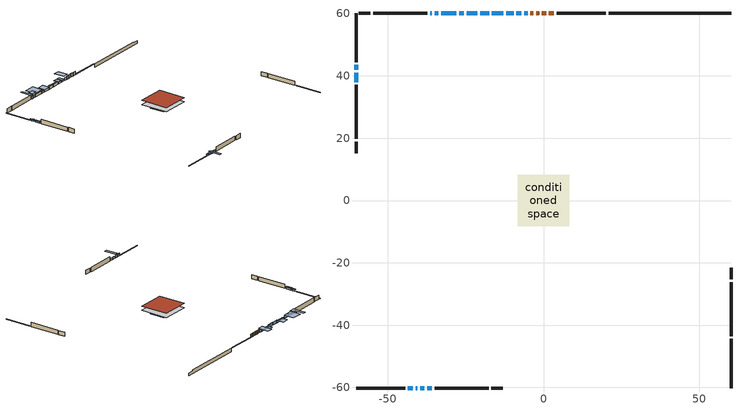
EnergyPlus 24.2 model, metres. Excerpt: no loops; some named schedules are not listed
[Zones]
conditioned space
 floor outside (Floor1 construction): -5.53,-5.53 -5.53,5.53 5.53,5.53 5.53,-5.53 z1.08
 floor outside (Floor2 construction): -3.16,-3.16 -3.16,3.16 3.16,3.16 3.16,-3.16 z1.08
 floor adiabatic (AdiabaticFloorConstruction): -8.24,-8.24 -8.24,8.24 8.24,8.24 8.24,-8.24 z1.08
 floor foundation (Slab1 construction): -5.45,-4.38 -5.45,4.38 5.45,4.38 5.45,-4.38 z-1
 wall outside (RimJoist1 construction): 19.94,60.19 4.19,60.19 / -60.19,-60.19 -44.44,-60.19 / -60.19,60.19 -60.19,44.44 / 60.19,-60.19 60.19,-44.44 z1.08:1.38
 wall outside (AdiabaticWallConstruction 1): 3.26,60.19 1.74,60.19 / 0.81,60.19 -0.52,60.19 / -1.44,60.19 -2.36,60.19 / -3.29,60.19 -4.2,60.19 z1.08:3.11
 wall outside (AdiabaticWallConstruction): -5.13,60.19 -6.25,60.19 / -33.79,60.19 -34.91,60.19 / -41.06,-60.19 -40.5,-60.19 / -35.84,60.19 -36.4,60.19 z1.08:2.73; -43.51,-60.19 -41.98,-60.19 / -9.63,60.19 -11.97,60.19 / -21.25,60.19 -24.61,60.19 / -25.54,60.19 -27.06,60.19 z1.08:2.1; -7.17,60.19 -8.7,60.19 / -60.19,43.51 -60.19,41.98 / -60.19,41.06 -60.19,38.01 z1.08:2; -12.89,60.19 -16.55,60.19 / -17.48,60.19 -20.32,60.19 / -27.99,60.19 -32.87,60.19 z1.08:2.6; -39.57,-60.19 -38.22,-60.19 / -37.29,-60.19 -35.92,-60.19 z1.08:2.3
 wall outside (Wall1 construction): -37.33,60.19 -54.66,60.19 / -34.99,-60.19 -17.65,-60.19 / -60.19,37.08 -60.19,19.74 / 60.19,-43.51 60.19,-26.17 z1.08:3.52
 wall outside (Wall2 construction): -55.59,60.19 -59.26,60.19 / -16.72,-60.19 -13.05,-60.19 / -60.19,18.82 -60.19,15.15 / 60.19,-25.25 60.19,-21.58 z1.08:3.52
 wall foundation (FoundationWall1 construction): 20.87,60.19,-1 20.87,60.19,1.08 56.26,60.19,1.08 56.26,60.19,0.61 60.19,60.19,0.61 60.19,60.19,-1
 window (WindowConstruction 12): -5.13,60.19 -6.25,60.19 z1.08:2.73
 window (WindowConstruction 2): -43.51,-60.19 -41.99,-60.19 z1.08:2.09
 window (WindowConstruction 3): -7.17,60.19 -8.7,60.19 z1.08:1.99
 window (WindowConstruction 4): -9.63,60.19 -11.96,60.19 z1.08:2.09
 window (WindowConstruction 5): -12.89,60.19 -16.55,60.19 z1.08:2.6
 window (WindowConstruction 6): -17.48,60.19 -20.32,60.19 z1.08:2.6
 window (WindowConstruction 7): -21.25,60.19 -24.61,60.19 z1.08:2.09
 window (WindowConstruction 8): -25.54,60.19 -27.06,60.19 z1.08:2.09
 window (WindowConstruction 9): -27.99,60.19 -32.87,60.19 z1.08:2.6
 window (WindowConstruction 10): -60.19,43.51 -60.19,41.99 z1.08:1.99
 window (WindowConstruction 11): -60.19,41.06 -60.19,38.01 z1.08:1.99
 window (WindowConstruction 13): -33.79,60.19 -34.91,60.19 z1.08:2.73
 window (WindowConstruction 14): -41.06,-60.19 -40.5,-60.19 z1.08:2.73
 window (WindowConstruction 15): -35.84,60.19 -36.4,60.19 z1.08:2.73
 window (WindowConstruction): -39.57,-60.19 -38.22,-60.19 z1.08:2.3
 window (WindowConstruction 1): -37.29,-60.19 -35.92,-60.19 z1.08:2.3
 door (Door): 3.26,60.19 1.74,60.19 z1.08:3.11
 door (Door 1): 0.81,60.19 -0.52,60.19 z1.08:3.11
 door (Door 2): -1.45,60.19 -2.36,60.19 z1.08:3.11
 door (Door 3): -3.29,60.19 -4.2,60.19 z1.08:3.11
 ceiling adiabatic (AdiabaticFloorConstruction): 8.24,-8.24 8.24,8.24 -8.24,8.24 -8.24,-8.24 z1.08
 roof outside (Roof1 construction): -8.24,8.24 -8.24,-8.24 8.24,-8.24 8.24,8.24 z3.52
shading: -7.31,60.19 -4.06,60.19 -4.06,66.29 -7.31,66.29 z3.8; -41.69,-60.19 -43.81,-60.19 -43.81,-60.8 -41.69,-60.8 z2.39; -8.85,60.19 -7.02,60.19 -7.02,63.24 -8.85,63.24 z2.14; -12.11,60.19 -9.48,60.19 -9.48,63.24 -12.11,63.24 z2.24; -16.7,60.19 -12.74,60.19 -12.74,60.8 -16.7,60.8 z2.75; -20.47,60.19 -17.33,60.19 -17.33,60.8 -20.47,60.8 z2.75; -24.91,60.19 -20.95,60.19 -20.95,64.15 -24.91,64.15 z2.39; -27.36,60.19 -25.24,60.19 -25.24,60.8 -27.36,60.8 z2.39; -33.48,60.19 -27.38,60.19 -27.38,66.29 -33.48,66.29 z3.21; -60.19,41.69 -60.19,43.81 -60.8,43.81 -60.8,41.69 z2.29; -60.19,37.71 -60.19,41.36 -60.8,41.36 -60.8,37.71 z2.29; -35.98,60.19 -32.73,60.19 -32.73,62.63 -35.98,62.63 z3.8; -40.04,-60.19 -41.52,-60.19 -41.52,-67.2 -40.04,-67.2 z3.19; -36.86,60.19 -35.38,60.19 -35.38,67.2 -36.86,67.2 z3.19
[Building]
Building 1: Terrain=Suburbs
[Site:Location]
Kamloops AP_BC: Latitude {deg}=50.7; Longitude {deg}=-120.45; Time Zone {hr}=-8; Elevation {m}=345; Keep Site Location Information=Yes
[Site:GroundTemperature:Shallow]
5.27319, 3.4012, 3.25128, 4.13963, 7.70588, 11.2555, 14.3329, 16.2823, 16.4479, 14.8624, 11.8635, 8.42276
[Site:WaterMainsTemperature]
Calculation Method=Schedule; Temperature Schedule=mains temperature schedule
[Material] Roughness=Rough; Thermal Absorptance=0.9
Name | Thickness {m} | Conductivity {W/m-K} | Density {kg/m3} | Specific Heat {J/kg-K} | Solar Absorptance | Visible Absorptance
asphalt or fiberglass shingles | 0.00635 | 0.162714 | 1121.4 | 1465.45 | 0.4 | 0.4
concrete 4.0 in. | 0.1016 | 1.803125 | 2242.8 | 837.4 | 0.7 | 0.7
concrete 8.0 in. | 0.2032 | 1.803125 | 2242.8 | 837.4 | 0.7 | 0.7
door material | 0.04445 | 0.188738 | 512.64 | 1214.23 | 0.7 | 0.7
door material 1 | 0.04445 | 0.053851 | 512.64 | 1214.23 | 0.7 | 0.7
door material 2 | 0.04445 | 0.20624 | 512.64 | 1214.23 | 0.7 | 0.7
floor covering | 0.0127 | 0.0433444 | 54.468 | 1339.84 | 0.6 | 0.6
floor rigid ins; wall rigid ins | 0.051816 | 0.029427 | 32.04 | 1214.23 | 0.7 | 0.7
floor rigid ins 1; wall rigid ins 1 | 0.512978 | 0.029427 | 32.04 | 1214.23 | 0.7 | 0.7
floor stud and cavity | 0.1397 | 0.0901361 | 92.3553 | 1139.71 | 0.7 | 0.7
floor stud and cavity 1 | 0.1397 | 0.0905476 | 92.3553 | 1139.71 | 0.7 | 0.7
floor stud and cavity 2 | 0.1397 | 1.75129 | 37.0049 | 1207.88 | 0.7 | 0.7
furniture material conditioned space 1 | 0.1524 | 0.115458 | 640.8 | 1214.23 | 0.6 | 0.6
gypsum board | 0.0127 | 0.160291 | 801 | 837.4 | 0.6 | 0.6
osb sheathing 0.5 in. | 0.0127 | 0.115458 | 512.64 | 1214.23 | 0.7 | 0.7
osb sheathing 0.75 in. | 0.01905 | 0.115458 | 512.64 | 1214.23 | 0.7 | 0.7
osb sheathing 2.0 in. | 0.0508 | 0.115458 | 512.64 | 1214.23 | 0.7 | 0.7
rim joist rigid ins; roof rigid ins | 0.103632 | 0.029427 | 32.04 | 1214.23 | 0.7 | 0.7
rim joist stud and cavity | 0.0508 | 0.0504741 | 125.044 | 1163.47 | 0.6 | 0.6
roof stud and cavity | 0.2032 | 0.0708003 | 78.34581 | 1123.46 | 0.7 | 0.7
wall stud and cavity | 0.1397 | 0.213279 | 139.0536 | 1170.24 | 0.7 | 0.7
wall stud and cavity 1 | 0.1397 | 0.319716 | 139.0536 | 1170.24 | 0.7 | 0.7
wall stud and cavity 2 | 0.0889 | 0.380278 | 52.3479 | 1209.89 | 0.7 | 0.7
wall stud and cavity 3 | 0.0889 | 0.391764 | 83.0341 | 1211.67 | 0.7 | 0.7
wood siding | 0.0254 | 0.102417 | 544.68 | 1172.36 | 0.4 | 0.4
wood siding 1; wood siding 2; wood siding 3 | 0.0254 | 0.102417 | 544.68 | 1172.36 | 0.7 | 0.7
[WindowMaterial:SimpleGlazingSystem]
Name | U-Factor {W/m2-K} | Solar Heat Gain Coefficient
WindowMaterial | 1.72725 | 0.56
WindowMaterial 1 | 5.37025 | 0.69
WindowMaterial 10 | 5.46678 | 0.7
WindowMaterial 11 | 1.802765 | 0.53
WindowMaterial 2 | 1.73122 | 0.56
WindowMaterial 3 | 2.927009 | 0.66
WindowMaterial 4 | 1.71078 | 0.57
WindowMaterial 5 | 1.68977 | 0.58
WindowMaterial 6 | 1.6716 | 0.59
WindowMaterial 7 | 2.91792 | 0.67
WindowMaterial 8 | 1.71532 | 0.57
WindowMaterial 9 | 1.74144 | 0.56
[Construction]
AdiabaticFloorConstruction: floor stud and cavity 2, floor rigid ins 1, osb sheathing 0.75 in., floor covering
AdiabaticWallConstruction: wood siding 2, wall rigid ins 1, wall stud and cavity 2, gypsum board
AdiabaticWallConstruction 1: wood siding 3, wall rigid ins 1, wall stud and cavity 2, gypsum board
Door: door material
Door 1; Door 3: door material 1
Door 2: door material 2
Floor1 construction: floor stud and cavity, floor rigid ins, osb sheathing 0.75 in., floor covering
Floor2 construction: floor stud and cavity 1, floor rigid ins, osb sheathing 0.75 in., floor covering
FoundationWall1 construction: concrete 8.0 in.
furniture construction conditioned space 1: furniture material conditioned space 1
PartitionWallConstruction: gypsum board, wall stud and cavity 3, gypsum board
RimJoist1 construction: wood siding 1, rim joist rigid ins, osb sheathing 2.0 in., rim joist stud and cavity
Roof1 construction: asphalt or fiberglass shingles, roof rigid ins, osb sheathing 0.75 in., roof stud and cavity, gypsum board
Slab1 construction: concrete 4.0 in.
Wall1 construction: wood siding, wall rigid ins, osb sheathing 0.5 in., wall stud and cavity, gypsum board
Wall2 construction: wood siding, wall rigid ins, osb sheathing 0.5 in., wall stud and cavity 1, gypsum board
WindowConstruction: WindowMaterial
WindowConstruction 1: WindowMaterial 1
WindowConstruction 10; WindowConstruction 3: WindowMaterial 3
WindowConstruction 11: WindowMaterial 9
WindowConstruction 12; WindowConstruction 14: WindowMaterial 10
WindowConstruction 13; WindowConstruction 15: WindowMaterial 11
WindowConstruction 2; WindowConstruction 8: WindowMaterial 2
WindowConstruction 4: WindowMaterial 4
WindowConstruction 5: WindowMaterial 5
WindowConstruction 6: WindowMaterial 6
WindowConstruction 7: WindowMaterial 7
WindowConstruction 9: WindowMaterial 8
[Zone]
conditioned space: Multiplier=1; Volume {m3}=914.9; Part of Total Floor Area=Yes
[Space]
conditioned space 1: Zone=conditioned space; Volume {m3}=914.9
[SurfaceProperty:ExposedFoundationPerimeter]
Slab1: Exposed Perimeter Calculation Method=TotalExposedPerimeter; Total Exposed Perimeter {m}=39.319
[InternalMass] Zone or ZoneList=conditioned space; Space or SpaceList=conditioned space 1
Name | Construction | Surface Area {m2}
furniture mass conditioned space 1 | furniture construction conditioned space 1 | 211.66
partition wall mass | PartitionWallConstruction | 529.15
[Lights]
interior lighting: Zone or ZoneList or Space or SpaceList=conditioned space 1; Schedule=interior lighting schedule; Design Level Calculation Method=LightingLevel; Lighting Level {W}=343.2; Return Air Fraction=0; Fraction Radiant=0.6; Fraction Visible=0.2; Fraction Replaceable=1
[People]
occupants: Zone or ZoneList or Space or SpaceList=conditioned space 1; Number of People Schedule=occupants schedule; Number of People Calculation Method=People; Number of People=3; Fraction Radiant=0.314171; Sensible Heat Fraction=0.56303; Activity Level Schedule=occupants activity schedule; Carbon Dioxide Generation Rate {m3/s-W}=0; Enable ASHRAE 55 Comfort Warnings=No; Mean Radiant Temperature Calculation Type=EnclosureAveraged
[ElectricEquipment] Zone or ZoneList or Space or SpaceList=conditioned space 1; Design Level Calculation Method=EquipmentLevel
Name | Schedule | Design Level {W} | Fraction Latent | Fraction Radiant | Fraction Lost
clothes dryer | clothes dryer schedule | 140.772 | 0.015 | 0.081 | 0.85
clothes washer | clothes washer schedule | 32.1985 | 0.03 | 0.162 | 0.7
cooking range | cooking range schedule | 215.147 | 0.08 | 0.432 | 0.2
dishwasher | dishwasher schedule | 66.8632 | 0.3 | 0.18 | 0.4
fridge | fridge schedule | 72.9452 | 0 | 0.6 | 0
mech vent bath fan 0 | mech vent bath fan 0 schedule | 25.1 | 0 | 0 | 1
mech vent bath fan 1 | mech vent bath fan 1 schedule | 25.1 | 0 | 0 | 1
mech vent house fan | mech vent house fan schedule | 0 | 0 | 0 | 1
mech vent house fan cfis | mech vent house fan cfis schedule | 0 | 0 | 0 | 0
misc plug loads | misc plug loads schedule | 494.7 | 0.045 | 0.513 | 0.1
whole house fan | Always On Discrete | 0 | 0 | 0 | 1
[OtherEquipment] Zone or ZoneList or Space or SpaceList=conditioned space 1; Design Level Calculation Method=EquipmentLevel
Name | Fuel Type | Schedule | Design Level {W} | Fraction Latent | Fraction Radiant | Fraction Lost
clothes dryer 1 | Electricity | clothes dryer schedule | 0 | 0.015 | 0.081 | 0.85
cooking range 1 | Electricity | cooking range schedule | 0 | 0.08 | 0.432 | 0.2
general water use latent | None | general water use schedule | 62.594 | 1 | 0 | 0
general water use sensible | None | general water use schedule | -61.6891 | 0 | 0.6 | 0
mech vent house fan latent load | None | Always On Discrete | 0 | 1 | 0 | 0
mech vent house fan sensible load | None | Always On Discrete | 0 | 0 | 0 | 0
water heater energy adjustment1 | NaturalGas | Always On Discrete | 0.01 | 0 | 0 | 1
[ZoneInfiltration:DesignFlowRate] Zone or ZoneList or Space or SpaceList=conditioned space 1; Schedule=Always On Discrete; Design Flow Rate Calculation Method=Flow/Zone; Design Flow Rate {m3/s}=0
infil flow; natural vent flow; whole house fan flow
[Foundation:Kiva]
Foundation Kiva 1: Initial Indoor Air Temperature {C}=18; Wall Height Above Grade {m}=1.08; Wall Depth Below Slab {m}=0.2032
[Foundation:Kiva:Settings]
Soil Conductivity {W/m-K}=0.849921; Soil Density {kg/m3}=1842.3; Soil Specific Heat {J/kg-K}=418.7; Ground Solar Absorptivity=0.9; Ground Thermal Absorptivity=0.9; Ground Surface Roughness {m}=0.03; Far-Field Width {m}=40; Deep-Ground Boundary Condition=ZeroFlux; Deep-Ground Depth {m}=40; Minimum Cell Dimension {m}=0.2; Maximum Cell Growth Coefficient=3; Simulation Timestep=Timestep
[Exterior:Lights]
exterior lighting: Schedule=exterior lighting schedule; Design Level {W}=75.6
[Schedule:Week:Daily]
interior lighting schedule Week Rule - Jan1-Jan27: interior lighting schedule day, interior lighting schedule day, interior lighting schedule day, interior lighting schedule day, interior lighting schedule day, interior lighting schedule day, interior lighting schedule day, interior lighting schedule default day, interior lighting schedule default day, interior lighting schedule default day, interior lighting schedule default day, interior lighting schedule default day
interior lighting schedule Week Rule - Jan28-Feb3: interior lighting schedule day, interior lighting schedule day, interior lighting schedule day, interior lighting schedule day, interior lighting schedule day 1, interior lighting schedule day 1, interior lighting schedule day 1, interior lighting schedule default day, interior lighting schedule default day, interior lighting schedule default day, interior lighting schedule default day, interior lighting schedule default day
interior lighting schedule Week Rule - Feb4-Feb24: interior lighting schedule day 1, interior lighting schedule day 1, interior lighting schedule day 1, interior lighting schedule day 1, interior lighting schedule day 1, interior lighting schedule day 1, interior lighting schedule day 1, interior lighting schedule default day, interior lighting schedule default day, interior lighting schedule default day, interior lighting schedule default day, interior lighting schedule default day
interior lighting schedule Week Rule - Feb25-Mar3: interior lighting schedule day 1, interior lighting schedule day 1, interior lighting schedule day 1, interior lighting schedule day 1, interior lighting schedule day 2, interior lighting schedule day 2, interior lighting schedule day 2, interior lighting schedule default day, interior lighting schedule default day, interior lighting schedule default day, interior lighting schedule default day, interior lighting schedule default day
interior lighting schedule Week Rule - Mar4-Mar31: interior lighting schedule day 2, interior lighting schedule day 2, interior lighting schedule day 2, interior lighting schedule day 2, interior lighting schedule day 2, interior lighting schedule day 2, interior lighting schedule day 2, interior lighting schedule default day, interior lighting schedule default day, interior lighting schedule default day, interior lighting schedule default day, interior lighting schedule default day
interior lighting schedule Week Rule - Apr1-Apr28: interior lighting schedule day 3, interior lighting schedule day 3, interior lighting schedule day 3, interior lighting schedule day 3, interior lighting schedule day 3, interior lighting schedule day 3, interior lighting schedule day 3, interior lighting schedule default day, interior lighting schedule default day, interior lighting schedule default day, interior lighting schedule default day, interior lighting schedule default day
interior lighting schedule Week Rule - Apr29-May5: interior lighting schedule day 3, interior lighting schedule day 3, interior lighting schedule day 4, interior lighting schedule day 4, interior lighting schedule day 4, interior lighting schedule day 4, interior lighting schedule day 4, interior lighting schedule default day, interior lighting schedule default day, interior lighting schedule default day, interior lighting schedule default day, interior lighting schedule default day
interior lighting schedule Week Rule - May6-May26: interior lighting schedule day 4, interior lighting schedule day 4, interior lighting schedule day 4, interior lighting schedule day 4, interior lighting schedule day 4, interior lighting schedule day 4, interior lighting schedule day 4, interior lighting schedule default day, interior lighting schedule default day, interior lighting schedule default day, interior lighting schedule default day, interior lighting schedule default day
interior lighting schedule Week Rule - May27-Jun2: interior lighting schedule day 4, interior lighting schedule day 4, interior lighting schedule day 4, interior lighting schedule day 4, interior lighting schedule day 4, interior lighting schedule day 5, interior lighting schedule day 5, interior lighting schedule default day, interior lighting schedule default day, interior lighting schedule default day, interior lighting schedule default day, interior lighting schedule default day
interior lighting schedule Week Rule - Jun3-Jun30: interior lighting schedule day 5, interior lighting schedule day 5, interior lighting schedule day 5, interior lighting schedule day 5, interior lighting schedule day 5, interior lighting schedule day 5, interior lighting schedule day 5, interior lighting schedule default day, interior lighting schedule default day, interior lighting schedule default day, interior lighting schedule default day, interior lighting schedule default day
interior lighting schedule Week Rule - Jul1-Jul28: interior lighting schedule day 6, interior lighting schedule day 6, interior lighting schedule day 6, interior lighting schedule day 6, interior lighting schedule day 6, interior lighting schedule day 6, interior lighting schedule day 6, interior lighting schedule default day, interior lighting schedule default day, interior lighting schedule default day, interior lighting schedule default day, interior lighting schedule default day
interior lighting schedule Week Rule - Jul29-Aug4: interior lighting schedule day 6, interior lighting schedule day 6, interior lighting schedule day 6, interior lighting schedule day 7, interior lighting schedule day 7, interior lighting schedule day 7, interior lighting schedule day 7, interior lighting schedule default day, interior lighting schedule default day, interior lighting schedule default day, interior lighting schedule default day, interior lighting schedule default day
interior lighting schedule Week Rule - Aug5-Aug25: interior lighting schedule day 7, interior lighting schedule day 7, interior lighting schedule day 7, interior lighting schedule day 7, interior lighting schedule day 7, interior lighting schedule day 7, interior lighting schedule day 7, interior lighting schedule default day, interior lighting schedule default day, interior lighting schedule default day, interior lighting schedule default day, interior lighting schedule default day
interior lighting schedule Week Rule - Aug26-Sep1: interior lighting schedule day 7, interior lighting schedule day 7, interior lighting schedule day 7, interior lighting schedule day 7, interior lighting schedule day 7, interior lighting schedule day 7, interior lighting schedule day 8, interior lighting schedule default day, interior lighting schedule default day, interior lighting schedule default day, interior lighting schedule default day, interior lighting schedule default day
interior lighting schedule Week Rule - Sep2-Sep29: interior lighting schedule day 8, interior lighting schedule day 8, interior lighting schedule day 8, interior lighting schedule day 8, interior lighting schedule day 8, interior lighting schedule day 8, interior lighting schedule day 8, interior lighting schedule default day, interior lighting schedule default day, interior lighting schedule default day, interior lighting schedule default day, interior lighting schedule default day
interior lighting schedule Week Rule - Sep30-Oct6: interior lighting schedule day 8, interior lighting schedule day 9, interior lighting schedule day 9, interior lighting schedule day 9, interior lighting schedule day 9, interior lighting schedule day 9, interior lighting schedule day 9, interior lighting schedule default day, interior lighting schedule default day, interior lighting schedule default day, interior lighting schedule default day, interior lighting schedule default day
interior lighting schedule Week Rule - Oct7-Oct27: interior lighting schedule day 9, interior lighting schedule day 9, interior lighting schedule day 9, interior lighting schedule day 9, interior lighting schedule day 9, interior lighting schedule day 9, interior lighting schedule day 9, interior lighting schedule default day, interior lighting schedule default day, interior lighting schedule default day, interior lighting schedule default day, interior lighting schedule default day
interior lighting schedule Week Rule - Oct28-Nov3: interior lighting schedule day 9, interior lighting schedule day 9, interior lighting schedule day 9, interior lighting schedule day 9, interior lighting schedule day 10, interior lighting schedule day 10, interior lighting schedule day 10, interior lighting schedule default day, interior lighting schedule default day, interior lighting schedule default day, interior lighting schedule default day, interior lighting schedule default day
interior lighting schedule Week Rule - Nov4-Nov24: interior lighting schedule day 10, interior lighting schedule day 10, interior lighting schedule day 10, interior lighting schedule day 10, interior lighting schedule day 10, interior lighting schedule day 10, interior lighting schedule day 10, interior lighting schedule default day, interior lighting schedule default day, interior lighting schedule default day, interior lighting schedule default day, interior lighting schedule default day
interior lighting schedule Week Rule - Nov25-Dec1: interior lighting schedule day 10, interior lighting schedule day 10, interior lighting schedule day 10, interior lighting schedule day 10, interior lighting schedule day 10, interior lighting schedule day 10, interior lighting schedule day 11, interior lighting schedule default day, interior lighting schedule default day, interior lighting schedule default day, interior lighting schedule default day, interior lighting schedule default day
interior lighting schedule Week Rule - Dec2-Dec31: interior lighting schedule day 11, interior lighting schedule day 11, interior lighting schedule day 11, interior lighting schedule day 11, interior lighting schedule day 11, interior lighting schedule day 11, interior lighting schedule day 11, interior lighting schedule default day, interior lighting schedule default day, interior lighting schedule default day, interior lighting schedule default day, interior lighting schedule default day
occupants schedule Week Rule - Jan1-Dec31: occupants schedule day, occupants schedule day, occupants schedule day, occupants schedule day, occupants schedule day, occupants schedule day, occupants schedule day, occupants schedule default day, occupants schedule default day, occupants schedule default day, occupants schedule default day, occupants schedule default day
clothes dryer schedule Week Rule - Jan1-Dec31: clothes dryer schedule day, clothes dryer schedule day, clothes dryer schedule day, clothes dryer schedule day, clothes dryer schedule day, clothes dryer schedule day, clothes dryer schedule day, clothes dryer schedule default day, clothes dryer schedule default day, clothes dryer schedule default day, clothes dryer schedule default day, clothes dryer schedule default day
clothes washer schedule Week Rule - Jan1-Dec31: clothes washer schedule day, clothes washer schedule day, clothes washer schedule day, clothes washer schedule day, clothes washer schedule day, clothes washer schedule day, clothes washer schedule day, clothes washer schedule default day, clothes washer schedule default day, clothes washer schedule default day, clothes washer schedule default day, clothes washer schedule default day
cooking range schedule Week Rule - Jan1-Dec31: cooking range schedule day, cooking range schedule day, cooking range schedule day, cooking range schedule day, cooking range schedule day, cooking range schedule day, cooking range schedule day, cooking range schedule default day, cooking range schedule default day, cooking range schedule default day, cooking range schedule default day, cooking range schedule default day
dishwasher schedule Week Rule - Jan1-Dec31: dishwasher schedule day, dishwasher schedule day, dishwasher schedule day, dishwasher schedule day, dishwasher schedule day, dishwasher schedule day, dishwasher schedule day, dishwasher schedule default day, dishwasher schedule default day, dishwasher schedule default day, dishwasher schedule default day, dishwasher schedule default day
mech vent bath fan 0 schedule Week Rule - Jan1-Dec31: mech vent bath fan 0 schedule day, mech vent bath fan 0 schedule day, mech vent bath fan 0 schedule day, mech vent bath fan 0 schedule day, mech vent bath fan 0 schedule day, mech vent bath fan 0 schedule day, mech vent bath fan 0 schedule day, mech vent bath fan 0 schedule default day, mech vent bath fan 0 schedule default day, mech vent bath fan 0 schedule default day, mech vent bath fan 0 schedule default day, mech vent bath fan 0 schedule default day
mech vent bath fan 1 schedule Week Rule - Jan1-Dec31: mech vent bath fan 1 schedule day, mech vent bath fan 1 schedule day, mech vent bath fan 1 schedule day, mech vent bath fan 1 schedule day, mech vent bath fan 1 schedule day, mech vent bath fan 1 schedule day, mech vent bath fan 1 schedule day, mech vent bath fan 1 schedule default day, mech vent bath fan 1 schedule default day, mech vent bath fan 1 schedule default day, mech vent bath fan 1 schedule default day, mech vent bath fan 1 schedule default day
misc plug loads schedule Week Rule - Jan1-Dec31: misc plug loads schedule day, misc plug loads schedule day, misc plug loads schedule day, misc plug loads schedule day, misc plug loads schedule day, misc plug loads schedule day, misc plug loads schedule day, misc plug loads schedule default day, misc plug loads schedule default day, misc plug loads schedule default day, misc plug loads schedule default day, misc plug loads schedule default day
general water use schedule Week Rule - Jan1-Dec31: general water use schedule day, general water use schedule day, general water use schedule day, general water use schedule day, general water use schedule day, general water use schedule day, general water use schedule day, general water use schedule default day, general water use schedule default day, general water use schedule default day, general water use schedule default day, general water use schedule default day
exterior lighting schedule Week Rule - Jan1-Jan27: exterior lighting schedule day, exterior lighting schedule day, exterior lighting schedule day, exterior lighting schedule day, exterior lighting schedule day, exterior lighting schedule day, exterior lighting schedule day, exterior lighting schedule default day, exterior lighting schedule default day, exterior lighting schedule default day, exterior lighting schedule default day, exterior lighting schedule default day
exterior lighting schedule Week Rule - Jan28-Feb3: exterior lighting schedule day, exterior lighting schedule day, exterior lighting schedule day, exterior lighting schedule day, exterior lighting schedule day 1, exterior lighting schedule day 1, exterior lighting schedule day 1, exterior lighting schedule default day, exterior lighting schedule default day, exterior lighting schedule default day, exterior lighting schedule default day, exterior lighting schedule default day
exterior lighting schedule Week Rule - Feb4-Feb24: exterior lighting schedule day 1, exterior lighting schedule day 1, exterior lighting schedule day 1, exterior lighting schedule day 1, exterior lighting schedule day 1, exterior lighting schedule day 1, exterior lighting schedule day 1, exterior lighting schedule default day, exterior lighting schedule default day, exterior lighting schedule default day, exterior lighting schedule default day, exterior lighting schedule default day
exterior lighting schedule Week Rule - Feb25-Mar3: exterior lighting schedule day 1, exterior lighting schedule day 1, exterior lighting schedule day 1, exterior lighting schedule day 1, exterior lighting schedule day 2, exterior lighting schedule day 2, exterior lighting schedule day 2, exterior lighting schedule default day, exterior lighting schedule default day, exterior lighting schedule default day, exterior lighting schedule default day, exterior lighting schedule default day
exterior lighting schedule Week Rule - Mar4-Mar31: exterior lighting schedule day 2, exterior lighting schedule day 2, exterior lighting schedule day 2, exterior lighting schedule day 2, exterior lighting schedule day 2, exterior lighting schedule day 2, exterior lighting schedule day 2, exterior lighting schedule default day, exterior lighting schedule default day, exterior lighting schedule default day, exterior lighting schedule default day, exterior lighting schedule default day
exterior lighting schedule Week Rule - Apr1-Apr28: exterior lighting schedule day 3, exterior lighting schedule day 3, exterior lighting schedule day 3, exterior lighting schedule day 3, exterior lighting schedule day 3, exterior lighting schedule day 3, exterior lighting schedule day 3, exterior lighting schedule default day, exterior lighting schedule default day, exterior lighting schedule default day, exterior lighting schedule default day, exterior lighting schedule default day
exterior lighting schedule Week Rule - Apr29-May5: exterior lighting schedule day 3, exterior lighting schedule day 3, exterior lighting schedule day 4, exterior lighting schedule day 4, exterior lighting schedule day 4, exterior lighting schedule day 4, exterior lighting schedule day 4, exterior lighting schedule default day, exterior lighting schedule default day, exterior lighting schedule default day, exterior lighting schedule default day, exterior lighting schedule default day
exterior lighting schedule Week Rule - May6-May26: exterior lighting schedule day 4, exterior lighting schedule day 4, exterior lighting schedule day 4, exterior lighting schedule day 4, exterior lighting schedule day 4, exterior lighting schedule day 4, exterior lighting schedule day 4, exterior lighting schedule default day, exterior lighting schedule default day, exterior lighting schedule default day, exterior lighting schedule default day, exterior lighting schedule default day
exterior lighting schedule Week Rule - May27-Jun2: exterior lighting schedule day 4, exterior lighting schedule day 4, exterior lighting schedule day 4, exterior lighting schedule day 4, exterior lighting schedule day 4, exterior lighting schedule day 5, exterior lighting schedule day 5, exterior lighting schedule default day, exterior lighting schedule default day, exterior lighting schedule default day, exterior lighting schedule default day, exterior lighting schedule default day
exterior lighting schedule Week Rule - Jun3-Jun30: exterior lighting schedule day 5, exterior lighting schedule day 5, exterior lighting schedule day 5, exterior lighting schedule day 5, exterior lighting schedule day 5, exterior lighting schedule day 5, exterior lighting schedule day 5, exterior lighting schedule default day, exterior lighting schedule default day, exterior lighting schedule default day, exterior lighting schedule default day, exterior lighting schedule default day
exterior lighting schedule Week Rule - Jul1-Jul28: exterior lighting schedule day 6, exterior lighting schedule day 6, exterior lighting schedule day 6, exterior lighting schedule day 6, exterior lighting schedule day 6, exterior lighting schedule day 6, exterior lighting schedule day 6, exterior lighting schedule default day, exterior lighting schedule default day, exterior lighting schedule default day, exterior lighting schedule default day, exterior lighting schedule default day
exterior lighting schedule Week Rule - Jul29-Aug4: exterior lighting schedule day 6, exterior lighting schedule day 6, exterior lighting schedule day 6, exterior lighting schedule day 7, exterior lighting schedule day 7, exterior lighting schedule day 7, exterior lighting schedule day 7, exterior lighting schedule default day, exterior lighting schedule default day, exterior lighting schedule default day, exterior lighting schedule default day, exterior lighting schedule default day
exterior lighting schedule Week Rule - Aug5-Aug25: exterior lighting schedule day 7, exterior lighting schedule day 7, exterior lighting schedule day 7, exterior lighting schedule day 7, exterior lighting schedule day 7, exterior lighting schedule day 7, exterior lighting schedule day 7, exterior lighting schedule default day, exterior lighting schedule default day, exterior lighting schedule default day, exterior lighting schedule default day, exterior lighting schedule default day
exterior lighting schedule Week Rule - Aug26-Sep1: exterior lighting schedule day 7, exterior lighting schedule day 7, exterior lighting schedule day 7, exterior lighting schedule day 7, exterior lighting schedule day 7, exterior lighting schedule day 7, exterior lighting schedule day 8, exterior lighting schedule default day, exterior lighting schedule default day, exterior lighting schedule default day, exterior lighting schedule default day, exterior lighting schedule default day
exterior lighting schedule Week Rule - Sep2-Sep29: exterior lighting schedule day 8, exterior lighting schedule day 8, exterior lighting schedule day 8, exterior lighting schedule day 8, exterior lighting schedule day 8, exterior lighting schedule day 8, exterior lighting schedule day 8, exterior lighting schedule default day, exterior lighting schedule default day, exterior lighting schedule default day, exterior lighting schedule default day, exterior lighting schedule default day
exterior lighting schedule Week Rule - Sep30-Oct6: exterior lighting schedule day 8, exterior lighting schedule day 9, exterior lighting schedule day 9, exterior lighting schedule day 9, exterior lighting schedule day 9, exterior lighting schedule day 9, exterior lighting schedule day 9, exterior lighting schedule default day, exterior lighting schedule default day, exterior lighting schedule default day, exterior lighting schedule default day, exterior lighting schedule default day
exterior lighting schedule Week Rule - Oct7-Oct27: exterior lighting schedule day 9, exterior lighting schedule day 9, exterior lighting schedule day 9, exterior lighting schedule day 9, exterior lighting schedule day 9, exterior lighting schedule day 9, exterior lighting schedule day 9, exterior lighting schedule default day, exterior lighting schedule default day, exterior lighting schedule default day, exterior lighting schedule default day, exterior lighting schedule default day
exterior lighting schedule Week Rule - Oct28-Nov3: exterior lighting schedule day 9, exterior lighting schedule day 9, exterior lighting schedule day 9, exterior lighting schedule day 9, exterior lighting schedule day 10, exterior lighting schedule day 10, exterior lighting schedule day 10, exterior lighting schedule default day, exterior lighting schedule default day, exterior lighting schedule default day, exterior lighting schedule default day, exterior lighting schedule default day
[Schedule:Year]
interior lighting schedule: interior lighting schedule Week Rule - Jan1-Jan27, 1, 1, 1, 27, interior lighting schedule Week Rule - Jan28-Feb3, 1, 28, 2, 3, interior lighting schedule Week Rule - Feb4-Feb24, 2, 4, 2, 24, interior lighting schedule Week Rule - Feb25-Mar3, 2, 25, 3, 3, interior lighting schedule Week Rule - Mar4-Mar31, 3, 4, 3, 31, interior lighting schedule Week Rule - Apr1-Apr28, 4, 1, 4, 28, interior lighting schedule Week Rule - Apr29-May5, 4, 29, 5, 5, interior lighting schedule Week Rule - May6-May26, 5, 6, 5, 26, interior lighting schedule Week Rule - May27-Jun2, 5, 27, 6, 2, interior lighting schedule Week Rule - Jun3-Jun30, 6, 3, 6, 30, interior lighting schedule Week Rule - Jul1-Jul28, 7, 1, 7, 28, interior lighting schedule Week Rule - Jul29-Aug4, 7, 29, 8, 4, interior lighting schedule Week Rule - Aug5-Aug25, 8, 5, 8, 25, interior lighting schedule Week Rule - Aug26-Sep1, 8, 26, 9, 1, interior lighting schedule Week Rule - Sep2-Sep29, 9, 2, 9, 29, interior lighting schedule Week Rule - Sep30-Oct6, 9, 30, 10, 6, interior lighting schedule Week Rule - Oct7-Oct27, 10, 7, 10, 27, interior lighting schedule Week Rule - Oct28-Nov3, 10, 28, 11, 3, interior lighting schedule Week Rule - Nov4-Nov24, 11, 4, 11, 24, interior lighting schedule Week Rule - Nov25-Dec1, 11, 25, 12, 1, interior lighting schedule Week Rule - Dec2-Dec31, 12, 2, 12, 31
occupants schedule: occupants schedule Week Rule - Jan1-Dec31, 1, 1, 12, 31
clothes dryer schedule: clothes dryer schedule Week Rule - Jan1-Dec31, 1, 1, 12, 31
clothes washer schedule: clothes washer schedule Week Rule - Jan1-Dec31, 1, 1, 12, 31
cooking range schedule: cooking range schedule Week Rule - Jan1-Dec31, 1, 1, 12, 31
dishwasher schedule: dishwasher schedule Week Rule - Jan1-Dec31, 1, 1, 12, 31
mech vent bath fan 0 schedule: mech vent bath fan 0 schedule Week Rule - Jan1-Dec31, 1, 1, 12, 31
mech vent bath fan 1 schedule: mech vent bath fan 1 schedule Week Rule - Jan1-Dec31, 1, 1, 12, 31
misc plug loads schedule: misc plug loads schedule Week Rule - Jan1-Dec31, 1, 1, 12, 31
general water use schedule: general water use schedule Week Rule - Jan1-Dec31, 1, 1, 12, 31
exterior lighting schedule: exterior lighting schedule Week Rule - Jan1-Jan27, 1, 1, 1, 27, exterior lighting schedule Week Rule - Jan28-Feb3, 1, 28, 2, 3, exterior lighting schedule Week Rule - Feb4-Feb24, 2, 4, 2, 24, exterior lighting schedule Week Rule - Feb25-Mar3, 2, 25, 3, 3, exterior lighting schedule Week Rule - Mar4-Mar31, 3, 4, 3, 31, exterior lighting schedule Week Rule - Apr1-Apr28, 4, 1, 4, 28, exterior lighting schedule Week Rule - Apr29-May5, 4, 29, 5, 5, exterior lighting schedule Week Rule - May6-May26, 5, 6, 5, 26, exterior lighting schedule Week Rule - May27-Jun2, 5, 27, 6, 2, exterior lighting schedule Week Rule - Jun3-Jun30, 6, 3, 6, 30, exterior lighting schedule Week Rule - Jul1-Jul28, 7, 1, 7, 28, exterior lighting schedule Week Rule - Jul29-Aug4, 7, 29, 8, 4, exterior lighting schedule Week Rule - Aug5-Aug25, 8, 5, 8, 25, exterior lighting schedule Week Rule - Aug26-Sep1, 8, 26, 9, 1, exterior lighting schedule Week Rule - Sep2-Sep29, 9, 2, 9, 29, exterior lighting schedule Week Rule - Sep30-Oct6, 9, 30, 10, 6, exterior lighting schedule Week Rule - Oct7-Oct27, 10, 7, 10, 27, exterior lighting schedule Week Rule - Oct28-Nov3, 10, 28, 11, 3, exterior lighting schedule Week Rule - Nov4-Nov24, 11, 4, 11, 24, exterior lighting schedule Week Rule - Nov25-Dec1, 11, 25, 12, 1, exterior lighting schedule Week Rule - Dec2-Dec31, 12, 2, 12, 31
[Schedule:Constant]
Name | Hourly Value
occupants activity schedule | 117.228
fridge schedule | 0
mech vent house fan schedule; mech vent house fan cfis schedule; Always On Discrete | 1
[Schedule:Compact]
mains temperature schedule: Through: 01/01, For: AllDays, Until: 24:00, 8.94833, Through: 01/02, For: AllDays, Until: 24:00, 8.88389, Through: 01/03, For: AllDays, Until: 24:00, 8.82056, Through: 01/04, For: AllDays, Until: 24:00, 8.75833, Through: 01/05, For: AllDays, Until: 24:00, 8.69778, Through: 01/06, For: AllDays, Until: 24:00, 8.63778, Through: 01/07, For: AllDays, Until: 24:00, 8.57944, Through: 01/08, For: AllDays, Until: 24:00, 8.52278, Through: 01/09, For: AllDays, Until: 24:00, 8.46722, Through: 01/10, For: AllDays, Until: 24:00, 8.41278, Through: 01/11, For: AllDays, Until: 24:00, 8.36, Through: 01/12, For: AllDays, Until: 24:00, 8.30833, Through: 01/13, For: AllDays, Until: 24:00, 8.25833, Through: 01/14, For: AllDays, Until: 24:00, 8.20944, Through: 01/15, For: AllDays, Until: 24:00, 8.16222, Through: 01/16, For: AllDays, Until: 24:00, 8.11611, Through: 01/17, For: AllDays, Until: 24:00, 8.07167, Through: 01/18, For: AllDays, Until: 24:00, 8.02889, Through: 01/19, For: AllDays, Until: 24:00, 7.98722, Through: 01/20, For: AllDays, Until: 24:00, 7.94722, Through: 01/21, For: AllDays, Until: 24:00, 7.90889, Through: 01/22, For: AllDays, Until: 24:00, 7.87167, Through: 01/23, For: AllDays, Until: 24:00, 7.83611, Through: 01/24, For: AllDays, Until: 24:00, 7.80222, Through: 01/25, For: AllDays, Until: 24:00, 7.77, Through: 01/26, For: AllDays, Until: 24:00, 7.73889, Through: 01/27, For: AllDays, Until: 24:00, 7.71, Through: 01/28, For: AllDays, Until: 24:00, 7.68222, Through: 01/29, For: AllDays, Until: 24:00, 7.65611, Through: 01/30, For: AllDays, Until: 24:00, 7.63167, Through: 01/31, For: AllDays, Until: 24:00, 7.60833, Through: 02/01, For: AllDays, Until: 24:00, 7.58722, Through: 02/02, For: AllDays, Until: 24:00, 7.56722, Through: 02/03, For: AllDays, Until: 24:00, 7.54944, Through: 02/04, For: AllDays, Until: 24:00, 7.53278, Through: 02/05, For: AllDays, Until: 24:00, 7.51778, Through: 02/06, For: AllDays, Until: 24:00, 7.50444, Through: 02/07, For: AllDays, Until: 24:00, 7.49333, Through: 02/08, For: AllDays, Until: 24:00, 7.48333, Through: 02/09, For: AllDays, Until: 24:00, 7.475, Through: 02/10, For: AllDays, Until: 24:00, 7.46833, Through: 02/11, For: AllDays, Until: 24:00, 7.46278, Through: 02/12, For: AllDays, Until: 24:00, 7.45944, Through: 02/13, For: AllDays, Until: 24:00, 7.45778, Through: 02/14, For: AllDays, Until: 24:00, 7.45778, Through: 02/15, For: AllDays, Until: 24:00, 7.45944, Through: 02/16, For: AllDays, Until: 24:00, 7.46222, Through: 02/17, For: AllDays, Until: 24:00, 7.46722, Through: 02/18, For: AllDays, Until: 24:00, 7.47389, Through: 02/19, For: AllDays, Until: 24:00, 7.48167, Through: 02/20, For: AllDays, Until: 24:00, 7.49167, Through: 02/21, For: AllDays, Until: 24:00, 7.50278, Through: 02/22, For: AllDays, Until: 24:00, 7.51611, Through: 02/23, For: AllDays, Until: 24:00, 7.53056, Through: 02/24, For: AllDays, Until: 24:00, 7.54667, Through: 02/25, For: AllDays, Until: 24:00, 7.565, Through: 02/26, For: AllDays, Until: 24:00, 7.58444, Through: 02/27, For: AllDays, Until: 24:00, 7.60556, Through: 02/28, For: AllDays, Until: 24:00, 7.62833, Through: 03/01, For: AllDays, Until: 24:00, 7.65222, Through: 03/02, For: AllDays, Until: 24:00, 7.67833, Through: 03/03, For: AllDays, Until: 24:00, 7.70611, Through: 03/04, For: AllDays, Until: 24:00, 7.735, Through: 03/05, For: AllDays, Until: 24:00, 7.76556, Through: 03/06, For: AllDays, Until: 24:00, 7.79778, Through: 03/07, For: AllDays, Until: 24:00, 7.83167, Through: 03/08, For: AllDays, Until: 24:00, 7.86667, Through: 03/09, For: AllDays, Until: 24:00, 7.90333, Through: 03/10, For: AllDays, Until: 24:00, 7.94167, Through: 03/11, For: AllDays, Until: 24:00, 7.98167, Through: 03/12, For: AllDays, Until: 24:00, 8.02278, Through: 03/13, For: AllDays, Until: 24:00, 8.06556, Through: 03/14, For: AllDays, Until: 24:00, 8.11, Through: 03/15, For: AllDays, Until: 24:00, 8.15556, Through: 03/16, For: AllDays, Until: 24:00, 8.20278, Through: 03/17, For: AllDays, Until: 24:00, 8.25111, Through: 03/18, For: AllDays, Until: 24:00, 8.30111, Through: 03/19, For: AllDays, Until: 24:00, 8.35278, Through: 03/20, For: AllDays, Until: 24:00, 8.40556, Through: 03/21, For: AllDays, Until: 24:00, 8.45944, Through: 03/22, For: AllDays, Until: 24:00, 8.515, Through: 03/23, For: AllDays, Until: 24:00, 8.57167, Through: 03/24, For: AllDays, Until: 24:00, 8.63, Through: 03/25, For: AllDays, Until: 24:00, 8.68944, Through: 03/26, For: AllDays, Until: 24:00, 8.75, Through: 03/27, For: AllDays, Until: 24:00, 8.81167, Through: 03/28, For: AllDays, Until: 24:00, 8.875, Through: 03/29, For: AllDays, Until: 24:00, 8.93944, Through: 03/30, For: AllDays, Until: 24:00, 9.005, Through: 03/31, For: AllDays, Until: 24:00, 9.07222, Through: 04/01, For: AllDays, Until: 24:00, 9.14, Through: 04/02, For: AllDays, Until: 24:00, 9.20944, Through: 04/03, For: AllDays, Until: 24:00, 9.27944, Through: 04/04, For: AllDays, Until: 24:00, 9.35056, Through: 04/05, For: AllDays, Until: 24:00, 9.42333, Through: 04/06, For: AllDays, Until: 24:00, 9.49667, Through: 04/07, For: AllDays, Until: 24:00, 9.57167, Through: 04/08, For: AllDays, Until: 24:00, 9.64722, Through: 04/09, For: AllDays, Until: 24:00, 9.72333, Through: 04/10, For: AllDays, Until: 24:00, 9.80111, Through: 04/11, For: AllDays, Until: 24:00, 9.87944, Through: 04/12, For: AllDays, Until: 24:00, 9.95889, Through: 04/13, For: AllDays, Until: 24:00, 10.0394, Through: 04/14, For: AllDays, Until: 24:00, 10.1206, Through: 04/15, For: AllDays, Until: 24:00, 10.2028, Through: 04/16, For: AllDays, Until: 24:00, 10.2856, Through: 04/17, For: AllDays, Until: 24:00, 10.3694, Through: 04/18, For: AllDays, Until: 24:00, 10.4539, Through: 04/19, For: AllDays, Until: 24:00, 10.5394, Through: 04/20, For: AllDays, Until: 24:00, 10.625, Through: 04/21, For: AllDays, Until: 24:00, 10.7122, Through: 04/22, For: AllDays, Until: 24:00, 10.7994, Through: 04/23, For: AllDays, Until: 24:00, 10.8872, Through: 04/24, For: AllDays, Until: 24:00, 10.9761, Through: 04/25, For: AllDays, Until: 24:00, 11.0656, Through: 04/26, For: AllDays, Until: 24:00, 11.1556, Through: 04/27, For: AllDays, Until: 24:00, 11.2456, Through: 04/28, For: AllDays, Until: 24:00, 11.3367, Through: 04/29, For: AllDays, Until: 24:00, 11.4283, Through: 04/30, For: AllDays, Until: 24:00, 11.52, Through: 05/01, For: AllDays, Until: 24:00, 11.6122, Through: 05/02, For: AllDays, Until: 24:00, 11.705, Through: 05/03, For: AllDays, Until: 24:00, 11.7983, Through: 05/04, For: AllDays, Until: 24:00, 11.8917, Through: 05/05, For: AllDays, Until: 24:00, 11.9856, Through: 05/06, For: AllDays, Until: 24:00, 12.08, Through: 05/07, For: AllDays, Until: 24:00, 12.1744, Through: 05/08, For: AllDays, Until: 24:00, 12.2689, Through: 05/09, For: AllDays, Until: 24:00, 12.3639, Through: 05/10, For: AllDays, Until: 24:00, 12.4589, Through: 05/11, For: AllDays, Until: 24:00, 12.5544, Through: 05/12, For: AllDays, Until: 24:00, 12.65, Through: 05/13, For: AllDays, Until: 24:00, 12.7456, Through: 05/14, For: AllDays, Until: 24:00, 12.8411, Through: 05/15, For: AllDays, Until: 24:00, 12.9367, Through: 05/16, For: AllDays, Until: 24:00, 13.0322, Through: 05/17, For: AllDays, Until: 24:00, 13.1278, Through: 05/18, For: AllDays, Until: 24:00, 13.2233, Through: 05/19, For: AllDays, Until: 24:00, 13.3189, Through: 05/20, For: AllDays, Until: 24:00, 13.4144, Through: 05/21, For: AllDays, Until: 24:00, 13.51, Through: 05/22, For: AllDays, Until: 24:00, 13.605, Through: 05/23, For: AllDays, Until: 24:00, 13.7, Through: 05/24, For: AllDays, Until: 24:00, 13.795, Through: 05/25, For: AllDays, Until: 24:00, 13.8894, Through: 05/26, For: AllDays, Until: 24:00, 13.9839, Through: 05/27, For: AllDays, Until: 24:00, 14.0783, Through: 05/28, For: AllDays, Until: 24:00, 14.1717, Through: 05/29, For: AllDays, Until: 24:00, 14.2656, Through: 05/30, For: AllDays, Until: 24:00, 14.3583, Through: 05/31, For: AllDays, Until: 24:00, 14.4511, Through: 06/01, For: AllDays, Until: 24:00, 14.5433, Through: 06/02, For: AllDays, Until: 24:00, 14.635, Through: 06/03, For: AllDays, Until: 24:00, 14.7261, Through: 06/04, For: AllDays, Until: 24:00, 14.8172, Through: 06/05, For: AllDays, Until: 24:00, 14.9072, Through: 06/06, For: AllDays, Until: 24:00, 14.9972, Through: 06/07, For: AllDays, Until: 24:00, 15.0861, Through: 06/08, For: AllDays, Until: 24:00, 15.1744, Through: 06/09, For: AllDays, Until: 24:00, 15.2628, Through: 06/10, For: AllDays, Until: 24:00, 15.35, Through: 06/11, For: AllDays, Until: 24:00, 15.4361, Through: 06/12, For: AllDays, Until: 24:00, 15.5222, Through: 06/13, For: AllDays, Until: 24:00, 15.6072, Through: 06/14, For: AllDays, Until: 24:00, 15.6917, Through: 06/15, For: AllDays, Until: 24:00, 15.775, Through: 06/16, For: AllDays, Until: 24:00, 15.8578, Through: 06/17, For: AllDays, Until: 24:00, 15.9394, Through: 06/18, For: AllDays, Until: 24:00, 16.0206, Through: 06/19, For: AllDays, Until: 24:00, 16.1006, Through: 06/20, For: AllDays, Until: 24:00, 16.1794, Through: 06/21, For: AllDays, Until: 24:00, 16.2578, Through: 06/22, For: AllDays, Until: 24:00, 16.335, Through: 06/23, For: AllDays, Until: 24:00, 16.4111, Through: 06/24, For: AllDays, Until: 24:00, 16.4867, Through: 06/25, For: AllDays, Until: 24:00, 16.5611, Through: 06/26, For: AllDays, Until: 24:00, 16.6339, Through: 06/27, For: AllDays, Until: 24:00, 16.7061, Through: 06/28, For: AllDays, Until: 24:00, 16.7772, Through: 06/29, For: AllDays, Until: 24:00, 16.8472, Through: 06/30, For: AllDays, Until: 24:00, 16.9161, Through: 07/01, For: AllDays, Until: 24:00, 16.9839, Through: 07/02, For: AllDays, Until: 24:00, 17.05, Through: 07/03, For: AllDays, Until: 24:00, 17.1156, Through: 07/04, For: AllDays, Until: 24:00, 17.1794, Through: 07/05, For: AllDays, Until: 24:00, 17.2422, Through: 07/06, For: AllDays, Until: 24:00, 17.3039, Through: 07/07, For: AllDays, Until: 24:00, 17.3639, Through: 07/08, For: AllDays, Until: 24:00, 17.4233, Through: 07/09, For: AllDays, Until: 24:00, 17.4811, Through: 07/10, For: AllDays, Until: 24:00, 17.5372, Through: 07/11, For: AllDays, Until: 24:00, 17.5922, Through: 07/12, For: AllDays, Until: 24:00, 17.6461, Through: 07/13, For: AllDays, Until: 24:00, 17.6983, Through: 07/14, For: AllDays, Until: 24:00, 17.7494, Through: 07/15, For: AllDays, Until: 24:00, 17.7989, Through: 07/16, For: AllDays, Until: 24:00, 17.8467, Through: 07/17, For: AllDays, Until: 24:00, 17.8933, Through: 07/18, For: AllDays, Until: 24:00, 17.9389, Through: 07/19, For: AllDays, Until: 24:00, 17.9828, Through: 07/20, For: AllDays, Until: 24:00, 18.025, Through: 07/21, For: AllDays, Until: 24:00, 18.0656, Through: 07/22, For: AllDays, Until: 24:00, 18.105, Through: 07/23, For: AllDays, Until: 24:00, 18.1428, Through: 07/24, For: AllDays, Until: 24:00, 18.1794, Through: 07/25, For: AllDays, Until: 24:00, 18.2139, Through: 07/26, For: AllDays, Until: 24:00, 18.2472, Through: 07/27, For: AllDays, Until: 24:00, 18.2789, Through: 07/28, For: AllDays, Until: 24:00, 18.3094, Through: 07/29, For: AllDays, Until: 24:00, 18.3378, Through: 07/30, For: AllDays, Until: 24:00, 18.365, Through: 07/31, For: AllDays, Until: 24:00, 18.39, Through: 08/01, For: AllDays, Until: 24:00, 18.4139, Through: 08/02, For: AllDays, Until: 24:00, 18.4361, Through: 08/03, For: AllDays, Until: 24:00, 18.4567, Through: 08/04, For: AllDays, Until: 24:00, 18.4761, Through: 08/05, For: AllDays, Until: 24:00, 18.4933, Through: 08/06, For: AllDays, Until: 24:00, 18.5089, Through: 08/07, For: AllDays, Until: 24:00, 18.5233, Through: 08/08, For: AllDays, Until: 24:00, 18.5356, Through: 08/09, For: AllDays, Until: 24:00, 18.5467, Through: 08/10, For: AllDays, Until: 24:00, 18.5561, Through: 08/11, For: AllDays, Until: 24:00, 18.5633, Through: 08/12, For: AllDays, Until: 24:00, 18.5694, Through: 08/13, For: AllDays, Until: 24:00, 18.5739, Through: 08/14, For: AllDays, Until: 24:00, 18.5767, Through: 08/15, For: AllDays, Until: 24:00, 18.5772, Through: 08/16, For: AllDays, Until: 24:00, 18.5767, Through: 08/17, For: AllDays, Until: 24:00, 18.5744, Through: 08/18, For: AllDays, Until: 24:00, 18.5706, Through: 08/19, For: AllDays, Until: 24:00, 18.565, Through: 08/20, For: AllDays, Until: 24:00, 18.5578, Through: 08/21, For: AllDays, Until: 24:00, 18.5489, Through: 08/22, For: AllDays, Until: 24:00, 18.5383, Through: 08/23, For: AllDays, Until: 24:00, 18.5267, Through: 08/24, For: AllDays, Until: 24:00, 18.5128, Through: 08/25, For: AllDays, Until: 24:00, 18.4972, Through: 08/26, For: AllDays, Until: 24:00, 18.4806, Through: 08/27, For: AllDays, Until: 24:00, 18.4617, Through: 08/28, For: AllDays, Until: 24:00, 18.4417, Through: 08/29, For: AllDays, Until: 24:00, 18.4194, Through: 08/30, For: AllDays, Until: 24:00, 18.3961, Through: 08/31, For: AllDays, Until: 24:00, 18.3711, Through: 09/01, For: AllDays, Until: 24:00, 18.3444, Through: 09/02, For: AllDays, Until: 24:00, 18.3167, Through: 09/03, For: AllDays, Until: 24:00, 18.2867, Through: 09/04, For: AllDays, Until: 24:00, 18.2556, Through: 09/05, For: AllDays, Until: 24:00, 18.2222, Through: 09/06, For: AllDays, Until: 24:00, 18.1883, Through: 09/07, For: AllDays, Until: 24:00, 18.1522, Through: 09/08, For: AllDays, Until: 24:00, 18.1144, Through: 09/09, For: AllDays, Until: 24:00, 18.0756, Through: 09/10, For: AllDays, Until: 24:00, 18.035, Through: 09/11, For: AllDays, Until: 24:00, 17.9933, Through: 09/12, For: AllDays, Until: 24:00, 17.95, Through: 09/13, For: AllDays, Until: 24:00, 17.905, Through: 09/14, For: AllDays, Until: 24:00, 17.8589, Through: 09/15, For: AllDays, Until: 24:00, 17.8111, Through: 09/16, For: AllDays, Until: 24:00, 17.7617, Through: 09/17, For: AllDays, Until: 24:00, 17.7111, Through: 09/18, For: AllDays, Until: 24:00, 17.6589, Through: 09/19, For: AllDays, Until: 24:00, 17.6056, Through: 09/20, For: AllDays, Until: 24:00, 17.5511, Through: 09/21, For: AllDays, Until: 24:00, 17.495, Through: 09/22, For: AllDays, Until: 24:00, 17.4378, Through: 09/23, For: AllDays, Until: 24:00, 17.3789, Through: 09/24, For: AllDays, Until: 24:00, 17.3189, Through: 09/25, For: AllDays, Until: 24:00, 17.2578, Through: 09/26, For: AllDays, Until: 24:00, 17.195, Through: 09/27, For: AllDays, Until: 24:00, 17.1317, Through: 09/28, For: AllDays, Until: 24:00, 17.0667, Through: 09/29, For: AllDays, Until: 24:00, 17, Through: 09/30, For: AllDays, Until: 24:00, 16.9328, Through: 10/01, For: AllDays, Until: 24:00, 16.8644, Through: 10/02, For: AllDays, Until: 24:00, 16.795, Through: 10/03, For: AllDays, Until: 24:00, 16.7239, Through: 10/04, For: AllDays, Until: 24:00, 16.6522, Through: 10/05, For: AllDays, Until: 24:00, 16.5794, Through: 10/06, For: AllDays, Until: 24:00, 16.505, Through: 10/07, For: AllDays, Until: 24:00, 16.43, Through: 10/08, For: AllDays, Until: 24:00, 16.3539, Through: 10/09, For: AllDays, Until: 24:00, 16.2772, Through: 10/10, For: AllDays, Until: 24:00, 16.1989, Through: 10/11, For: AllDays, Until: 24:00, 16.12, Through: 10/12, For: AllDays, Until: 24:00, 16.0406, Through: 10/13, For: AllDays, Until: 24:00, 15.9594, Through: 10/14, For: AllDays, Until: 24:00, 15.8778, Through: 10/15, For: AllDays, Until: 24:00, 15.7956, Through: 10/16, For: AllDays, Until: 24:00, 15.7122, Through: 10/17, For: AllDays, Until: 24:00, 15.6283, Through: 10/18, For: AllDays, Until: 24:00, 15.5433, Through: 10/19, For: AllDays, Until: 24:00, 15.4578, Through: 10/20, For: AllDays, Until: 24:00, 15.3711, Through: 10/21, For: AllDays, Until: 24:00, 15.2844, Through: 10/22, For: AllDays, Until: 24:00, 15.1967, Through: 10/23, For: AllDays, Until: 24:00, 15.1083, Through: 10/24, For: AllDays, Until: 24:00, 15.0194, Through: 10/25, For: AllDays, Until: 24:00, 14.93, Through: 10/26, For: AllDays, Until: 24:00, 14.8394, Through: 10/27, For: AllDays, Until: 24:00, 14.7489, Through: 10/28, For: AllDays, Until: 24:00, 14.6578, Through: 10/29, For: AllDays, Until: 24:00, 14.5661, Through: 10/30, For: AllDays, Until: 24:00, 14.4739, Through: 10/31, For: AllDays, Until: 24:00, 14.3817, Through: 11/01, For: AllDays, Until: 24:00, 14.2883, Through: 11/02, For: AllDays, Until: 24:00, 14.195, Through: 11/03, For: AllDays, Until: 24:00, 14.1017, Through: 11/04, For: AllDays, Until: 24:00, 14.0072, Through: 11/05, For: AllDays, Until: 24:00, 13.9133, Through: 11/06, For: AllDays, Until: 24:00, 13.8189, Through: 11/07, For: AllDays, Until: 24:00, 13.7239, Through: 11/08, For: AllDays, Until: 24:00, 13.6289, Through: 11/09, For: AllDays, Until: 24:00, 13.5339, Through: 11/10, For: AllDays, Until: 24:00, 13.4383, Through: 11/11, For: AllDays, Until: 24:00, 13.3428, Through: 11/12, For: AllDays, Until: 24:00, 13.2472, Through: 11/13, For: AllDays, Until: 24:00, 13.1517, Through: 11/14, For: AllDays, Until: 24:00, 13.0561, Through: 11/15, For: AllDays, Until: 24:00, 12.9606, Through: 11/16, For: AllDays, Until: 24:00, 12.8644, Through: 11/17, For: AllDays, Until: 24:00, 12.7689, Through: 11/18, For: AllDays, Until: 24:00, 12.6733, Through: 11/19, For: AllDays, Until: 24:00, 12.5778, Through: 11/20, For: AllDays, Until: 24:00, 12.4828, Through: 11/21, For: AllDays, Until: 24:00, 12.3878, Through: 11/22, For: AllDays, Until: 24:00, 12.2928, Through: 11/23, For: AllDays, Until: 24:00, 12.1978, Through: 11/24, For: AllDays, Until: 24:00, 12.1033, Through: 11/25, For: AllDays, Until: 24:00, 12.0089, Through: 11/26, For: AllDays, Until: 24:00, 11.915, Through: 11/27, For: AllDays, Until: 24:00, 11.8217, Through: 11/28, For: AllDays, Until: 24:00, 11.7283, Through: 11/29, For: AllDays, Until: 24:00, 11.6356, Through: 11/30, For: AllDays, Until: 24:00, 11.5428, Through: 12/01, For: AllDays, Until: 24:00, 11.4511, Through: 12/02, For: AllDays, Until: 24:00, 11.3594, Through: 12/03, For: AllDays, Until: 24:00, 11.2683, Through: 12/04, For: AllDays, Until: 24:00, 11.1778, Through: 12/05, For: AllDays, Until: 24:00, 11.0878, Through: 12/06, For: AllDays, Until: 24:00, 10.9983, Through: 12/07, For: AllDays, Until: 24:00, 10.9094, Through: 12/08, For: AllDays, Until: 24:00, 10.8211, Through: 12/09, For: AllDays, Until: 24:00, 10.7339, Through: 12/10, For: AllDays, Until: 24:00, 10.6467, Through: 12/11, For: AllDays, Until: 24:00, 10.5606, Through: 12/12, For: AllDays, Until: 24:00, 10.475, Through: 12/13, For: AllDays, Until: 24:00, 10.3906, Through: 12/14, For: AllDays, Until: 24:00, 10.3067, Through: 12/15, For: AllDays, Until: 24:00, 10.2233, Through: 12/16, For: AllDays, Until: 24:00, 10.1411, Through: 12/17, For: AllDays, Until: 24:00, 10.0594, Through: 12/18, For: AllDays, Until: 24:00, 9.97889, Through: 12/19, For: AllDays, Until: 24:00, 9.89944, Through: 12/20, For: AllDays, Until: 24:00, 9.82056, Through: 12/21, For: AllDays, Until: 24:00, 9.74278, Through: 12/22, For: AllDays, Until: 24:00, 9.66611, Through: 12/23, For: AllDays, Until: 24:00, 9.59, Through: 12/24, For: AllDays, Until: 24:00, 9.515, Through: 12/25, For: AllDays, Until: 24:00, 9.44167, Through: 12/26, For: AllDays, Until: 24:00, 9.36889, Through: 12/27, For: AllDays, Until: 24:00, 9.29722, Through: 12/28, For: AllDays, Until: 24:00, 9.22667, Through: 12/29, For: AllDays, Until: 24:00, 9.15722, Through: 12/30, For: AllDays, Until: 24:00, 9.08889, Through: 12/31, For: AllDays, Until: 24:00, 9.02167
